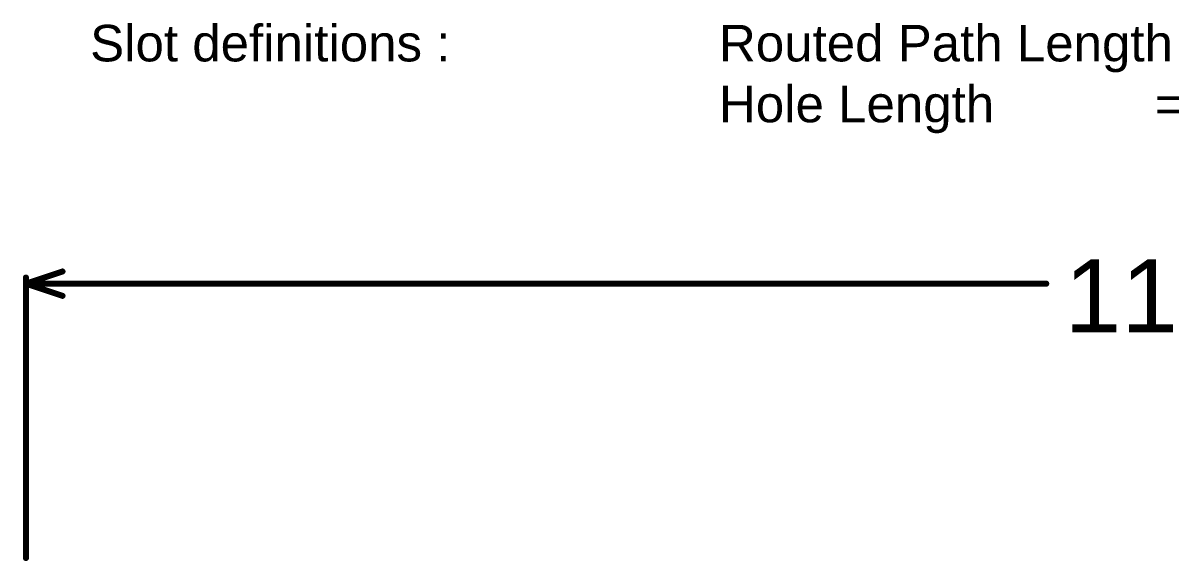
# Model space of a CAD drawing. Header units: inches. Extents: x 0 to 5359, y 0 to 5098.
# Drawn here: x -0.13 to 47.72, y 120.25 to 142.7 of the extents above; entities that cross this region are included whole.
import ezdxf

# ---------------------------------------------------------------- set-up
doc = ezdxf.new("R2010")
doc.units = ezdxf.units.IN
doc.layers.add('Dimension', color=6, linetype='Continuous')
doc.layers.add('Drill Drawing', color=1, linetype='Continuous')
doc.styles.add('Arial', font='', dxfattribs={"height": 0.2})
doc.styles.get('Arial').set_extended_font_data('Arial')

msp = doc.modelspace()

# ---------------------------------------------------------------- linework, layer by layer
at = {"layer": 'Dimension'}
for points in [[(0, 131.826, 0.254, 0.254, 0), (1.524, 132.334, 0.254, 0.254, 0)], [(0, 120.381, 0.254, 0.254, 0), (0, 132.08, 0.254, 0.254, 0)], [(0, 131.826, 0.254, 0.254, 0), (1.524, 131.318, 0.254, 0.254, 0)], [(0, 131.826, 0.254, 0.254, 0), (42.557, 131.826, 0.254, 0.254, 0)]]:
    msp.add_lwpolyline(points, format="xyseb", dxfattribs=at)
for points in [[(-0.064, 132.08, 0.127, 0.127, 1), (0.063, 132.08, 0.127, 0.127, 1)], [(1.46, 132.334, 0.127, 0.127, 1), (1.587, 132.334, 0.127, 0.127, 1)], [(-0.064, 131.826, 0.127, 0.127, 1), (0.063, 131.826, 0.127, 0.127, 1)], [(-0.064, 131.826, 0.127, 0.127, 1), (0.063, 131.826, 0.127, 0.127, 1)], [(-0.064, 131.826, 0.127, 0.127, 1), (0.063, 131.826, 0.127, 0.127, 1)], [(42.494, 131.826, 0.127, 0.127, 1), (42.621, 131.826, 0.127, 0.127, 1)], [(1.46, 131.318, 0.127, 0.127, 1), (1.587, 131.318, 0.127, 0.127, 1)], [(-0.064, 120.381, 0.127, 0.127, 1), (0.063, 120.381, 0.127, 0.127, 1)]]:
    msp.add_lwpolyline(points, format="xyseb", close=True, dxfattribs=at)

# ---------------------------------------------------------------- texts
at = {"layer": 'Dimension', "style": 'Arial'}
msp.add_text('110.00mm', height=3.048, dxfattribs=at).set_placement((43.319, 129.794))
at = {"layer": 'Drill Drawing', "style": 'Arial'}
for s, p in [('Slot definitions :', (2.676, 141.098)), ('Routed Path Length', (28.907, 141.098)), ('Hole Length', (28.907, 138.558)), (' = Routed Path Length + Tool Size = Slot length as defined in the PCB layout', (46.504, 138.558))]:
    msp.add_text(s, height=1.524, dxfattribs=at).set_placement(p)

doc.saveas('drawing.dxf')
